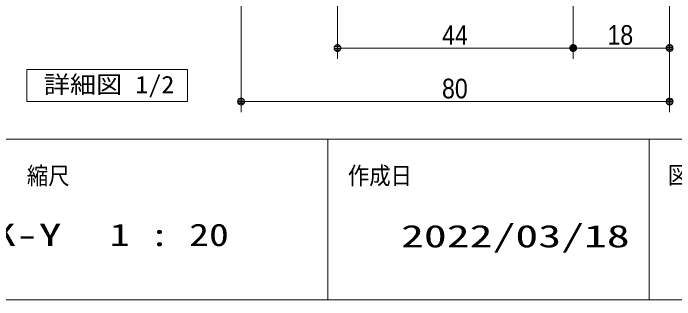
# Model space of a CAD drawing. Units: millimetres, scale not verified, with parts at other scales. Extents: x -6062 to 6062, y -3045 to 3045.
# Drawn here: x 125 to 1360, y -2770 to -2235 of the extents above; entities that cross this region are included whole.
import ezdxf
from ezdxf.enums import TextEntityAlignment as Align

# ---------------------------------------------------------------- set-up
doc = ezdxf.new("R2010")
doc.units = ezdxf.units.MM
doc.header["$LTSCALE"] = 20
for name, color, linetype, lineweight in [('0-0_1図面枠', 7, 'Continuous', 9), ('0-1_2寸法-3', 7, 'Continuous', 9), ('0-2_2寸法-1', 7, 'Continuous', 9), ('0-3_0', 7, 'Continuous', 9)]:
    doc.layers.add(name, color=color, linetype=linetype, lineweight=lineweight)
doc.styles.add('ＭＳ ゴシック', font='')
doc.styles.add('ＭＳ Ｐゴシック', font='')
doc.styles.get('ＭＳ ゴシック').set_extended_font_data('MS Gothic')
doc.styles.get('ＭＳ Ｐゴシック').set_extended_font_data('MS PGothic')

# ---------------------------------------------------------------- blocks, each defined once
blk = doc.blocks.new('グループ-33')
at = {"layer": '0-1_2寸法-3'}
blk.add_lwpolyline([(38763.7, -46800), (44763.7, -46800), (44763.7, -48000), (38763.7, -48000)], close=True, dxfattribs=at)
at = {"layer": '0-1_2寸法-3', "style": 'ＭＳ ゴシック', "width": 1.1}
blk.add_text('詳細図 1/2', height=650.9, dxfattribs=at).set_placement((39396.8, -47884.4), align=Align.BOTTOM_LEFT)
blk = doc.blocks.new('_Dot')
at = {"layer": '0-3_0'}
for p, q in [((-10, 0), (-20, 0)), ((9.78, 2), (-9.78, 2)), ((7.99, 6), (-7.99, 6)), ((9.16, -3.98), (-9.16, -3.98)), ((6, -7.98), (-6, -7.98))]:
    blk.add_line(p, q, dxfattribs=at)
for points in [[(10, 0), (9.92, 1.25), (9.69, 2.49), (9.3, 3.68), (8.76, 4.82), (8.09, 5.88), (7.29, 6.85), (6.37, 7.71), (5.36, 8.44), (4.26, 9.05), (3.09, 9.51), (1.87, 9.82), (0.63, 9.98), (-0.63, 9.98), (-1.87, 9.82), (-3.09, 9.51), (-4.26, 9.05), (-5.36, 8.44), (-6.37, 7.71), (-7.29, 6.85), (-8.09, 5.88), (-8.76, 4.82), (-9.3, 3.68), (-9.69, 2.49), (-9.92, 1.25), (-10, 0), (0, 0)], [(-10, 0), (-9.92, -1.25), (-9.69, -2.49), (-9.3, -3.68), (-8.76, -4.82), (-8.09, -5.88), (-7.29, -6.85), (-6.37, -7.71), (-5.36, -8.44), (-4.26, -9.05), (-3.09, -9.51), (-1.87, -9.82), (-0.63, -9.98), (0.63, -9.98), (1.87, -9.82), (3.09, -9.51), (4.26, -9.05), (5.36, -8.44), (6.37, -7.71), (7.29, -6.85), (8.09, -5.88), (8.76, -4.82), (9.3, -3.68), (9.69, -2.49), (9.92, -1.25), (10, 0), (0, 0)]]:
    blk.add_lwpolyline(points, close=True, dxfattribs=at)
blk = doc.blocks.new('グループ-82')
at = {"layer": '0-0_1図面枠'}
for p, q in [((-80000, -49400), (80000, -49400)), ((50000, -49400), (50000, -55400)), ((62000, -49400), (62000, -55400))]:
    blk.add_line(p, q, dxfattribs=at)
blk.add_lwpolyline([(-80000, 55400), (80000, 55400), (80000, -55400), (-80000, -55400)], close=True, dxfattribs=at)
blk = doc.blocks.new('図面枠')
at = {"layer": '0-0_1図面枠'}
blk.add_blockref('グループ-82', (0, 0), dxfattribs=at)
at = {"layer": '0-0_1図面枠', "style": 'ＭＳ ゴシック'}
for s, height, width, p in [('縮尺', 650.9, 0.9, (38765.5, -51291.3)), ('作成日', 650.9, 0.9, (50749.9, -51287.2)), ('図番', 650.9, 0.9, (62699.9, -51268.3)), ('1 : 20', 836.9, 1.3, (41866.9, -53644.8))]:
    blk.add_text(s, height=height, dxfattribs=dict(at, width=width)).set_placement(p, align=Align.BOTTOM_LEFT)

msp = doc.modelspace()

# ---------------------------------------------------------------- linework, layer by layer
at = {"layer": '0-2_2寸法-1'}
for p, q in [((550.68, -1890), (550.68, -2420)), ((730.68, -2220), (730.68, -2320)), ((1170.68, -2220), (1170.68, -2320)), ((1170.68, -2220), (1170.68, -2320)), ((1350.68, -2220), (1350.68, -2320)), ((1157.97, -2300), (743.4, -2300)), ((1183.4, -2300), (1337.97, -2300)), ((1350.68, -2320), (1350.68, -2420)), ((563.4, -2400), (1337.97, -2400))]:
    msp.add_line(p, q, dxfattribs=at)

# ---------------------------------------------------------------- block references
at = {"layer": '0-0_1図面枠', "xscale": 0.05, "yscale": 0.05}
msp.add_blockref('図面枠', (-1787.5, 0), dxfattribs=at)
at = {"layer": '0-1_2寸法-3', "xscale": 0.05, "yscale": 0.05}
msp.add_blockref('グループ-33', (-1787.5, 0), dxfattribs=at)
at = {"layer": '0-2_2寸法-1', "xscale": 0.6356201, "yscale": 0.6356201, "rotation": 180}
for p in [(730.68, -2300), (1170.68, -2300), (550.68, -2400)]:
    msp.add_blockref('_Dot', p, dxfattribs=at)
at = {"layer": '0-2_2寸法-1', "xscale": 0.6356201, "yscale": 0.6356201}
for p in [(1170.68, -2300), (1350.68, -2300), (1350.68, -2400)]:
    msp.add_blockref('_Dot', p, dxfattribs=at)

# ---------------------------------------------------------------- texts
at = {"layer": '0-0_1図面枠', "style": 'ＭＳ ゴシック', "width": 1.5}
for s, p in [('AXSC32-Z009RF-N-TK-Y', (-638.24, -2682.24)), ('2022/03/18', (849.28, -2684.72))]:
    msp.add_text(s, height=41.84, dxfattribs=at).set_placement(p, align=Align.BOTTOM_LEFT)
at = {"layer": '0-2_2寸法-1', "style": 'ＭＳ Ｐゴシック', "width": 0.9}
for s, p in [('44', (925.99, -2305.06)), ('18', (1234.65, -2304.96)), ('80', (925.8, -2404.96))]:
    msp.add_text(s, height=36.66, dxfattribs=at).set_placement(p, align=Align.BOTTOM_LEFT)

doc.saveas('drawing.dxf')
